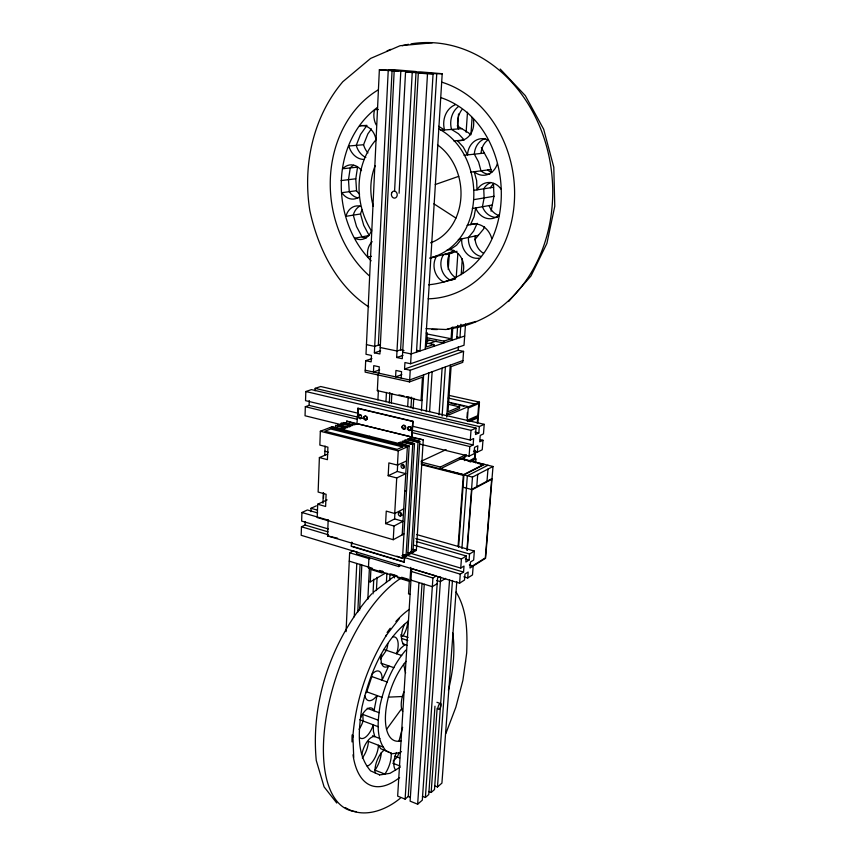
<?xml version="1.0" encoding="UTF-8"?>
<svg xmlns="http://www.w3.org/2000/svg" width="856" height="856" viewBox="0 0 856 856"><rect width="100%" height="100%" fill="white"/><g stroke="black" fill="none" stroke-linecap="round" stroke-linejoin="round"><path stroke-width="1.28" d="M328.105 531.876L305.1 525.049L301.462 526.782L301.184 535.3L459.608 583.171L464.487 580.047L464.947 574.066L468.168 572.022L467.708 577.982L463.866 576.837M317.651 512.947L307.39 509.973L301.922 512.498L301.644 521.079L328.372 528.976M367.213 419.408L309.08 405.391L305.335 406.707L305.046 415.77L342.507 424.993M473.475 451.198L477.348 452.15L482.238 449.764L482.977 440.262L479.724 441.814L480.216 435.426L483.469 433.906L484.218 424.33L479.317 426.566L478.825 432.986L475.519 434.527L476.011 428.075L311.445 389.619L305.827 391.524L305.528 400.651L358.718 413.384M305.1 525.049L305.218 521.636M309.08 405.391L309.241 400.555M310.889 511.706L311.006 508.304L316.378 505.821M315.072 390.785L315.158 388.367L320.668 386.516L484.218 424.33M327.131 499.872L317.694 504.227L317.212 517.527L393.246 539.708L403.957 533.909M327.73 454.108L319.384 457.553L318.132 492.05L326.093 494.276L325.622 506.485L317.694 504.227M335.477 428.054L335.584 425.4L345.353 428.417L343.481 429.145L331.818 426.855L320.337 431.264L319.844 445.077L327.901 447.164L327.42 459.672L319.384 457.553M322.947 503.221L323.343 492.564M324.756 455.264L325.098 446.062M323.472 498.427L323.675 493.088M346.584 423.784L346.691 421.131L423.271 439.824L416.348 550.419L402.523 558.283L327.548 535.888L328.169 519.924M341.062 425.924L341.17 423.249L352.747 425.518L343.021 422.543L354.587 424.79L356.406 424.084L346.691 421.131M346.07 631.653L349.633 552.741L353.068 550.911L356.909 552.067M404.92 555.854L404.203 562.221L351.377 546.363L351.559 542.394M356.952 423.87L358.022 408.248L412.945 421.27L412.004 437.074L357.316 423.72M351.912 542.212L351.377 546.363M357.733 414.7L358.022 408.248M356.695 552.067L356.62 553.811L398.789 566.586L401.068 565.27M371.953 358.632L365.694 360.676L365.148 372.125L409.553 381.904L422.479 377.154L421.045 400.565L377.336 390.636L378.17 374.008M394.177 71.027L397.997 71.005L388.228 70.524L374.382 352.811L379.904 353.977L394.177 71.027L415.802 71.508L394.595 69.753L388.945 69.764L394.809 70.246L379.358 69.785L365.994 354.277L371.472 355.443L371.162 361.853L365.694 360.676M354.266 616.812L356.781 563.462M357.776 612.126L360.076 564.254M359.638 610.157L361.831 565.014M392.069 70.513L378.341 345.236L380.546 345.685M410.976 580.122L409.981 580.71L368.422 567.924L368.957 557.427M378.94 373.227L379.262 366.828L373.751 365.64L373.441 372.018L379.657 369.899M367.834 599.307L369.45 567.357L368.422 567.924M377.913 399.902L378.384 390.614M368.733 581.406L370.263 581.887L370.894 569.518L382.172 572.996L382.258 571.294M373.002 593.861L373.762 579.191M394.573 191.273L400.79 71.572M385.949 401.764L386.441 392.433M376.405 590.565L377.111 577.276M399.11 193.242L405.551 71.979L420.51 71.904L442.21 73.712L425.207 349.248M389.298 403.101L389.865 392.476M391.342 403.005L391.845 393.664M385.585 523.615L394.605 518.929L402.994 521.293L394.017 526.023L385.585 523.615L386.259 511.118L394.723 513.493L403.722 508.881M388.175 475.701L397.291 471.463L405.787 473.678L396.724 477.958L388.175 475.701L388.87 462.903L397.452 465.118L406.525 460.956M396.649 357.508L412.228 72.535L416.005 72.514L422.062 73.017L418.317 73.038L402.288 358.685L396.649 357.508L402.93 355.411M386.398 582.465L386.912 573.135M416.005 72.514L400.597 349.837L403.979 350.532M389.63 580.571L390.004 573.927M401.197 378.106L401.56 371.654L395.943 370.445L395.59 376.875L401.849 374.65M393.246 539.708L394.017 526.023M394.723 513.493L396.724 477.958M397.452 465.118L398.254 450.887L409.157 446.062L402.523 558.283L396.884 556.186M394.605 518.929L394.958 512.744M397.291 471.463L397.719 463.856M446.918 413.972L459.501 408.644L459.629 406.857L447.998 411.757L451.08 366.646L462.796 362.345L463.578 351.367L410.227 370.241L404.567 369.032L404.931 362.537L410.613 363.747L464.016 345.246L465.536 324.017M394.434 577.918L394.584 575.253M407.691 406.514L408.237 397.184M398.789 566.586L398.896 564.821M409.553 381.904L410.227 370.241M410.613 363.747L427.497 73.809L433.072 73.777L416.498 352.169M402.192 534.861L407.36 446.864L329.924 427.583M410.966 407.82L411.597 397.195M410.976 440.112L411.126 437.459L423.271 439.824M413.127 408.858L413.758 398.254M404.203 562.221L404.642 554.816M411.65 437.223L412.945 421.27M402.459 555.458L406.022 556.293L412.731 444.489L402.267 441.289L414.497 443.697L407.756 555.309L405.391 554.752M442.21 73.712L436.753 73.744L420.007 350.992L416.615 350.297M407.67 552.516L411.212 553.34L418.028 442.145L407.606 438.978L419.782 441.364L412.934 552.366L410.57 551.81M409.981 580.71L410.794 567.389M411.683 568.598L397.655 796.112L405.113 799.13L408.248 796.455L422.04 583.236M421.42 410.773L423.634 374.864M426.32 411.64L428.749 372.991M429.594 411.597L432.13 371.761M433.757 346.38L433.874 344.465L426.106 342.903M405.113 799.13L418.937 582.562M424.266 584.209L410.11 801.152L417.653 804.201L422.308 800.157L437.577 577.907L439.706 576.58M448.244 269.522L449.304 253.569M457.65 127.287L458.527 113.998M439.021 414.796L442.113 368.123M451.861 327.409L451.101 338.73L443.9 341.127L443.772 343.021L427.069 339.682M442.092 416.091L445.388 366.924M417.653 804.201L432.911 578.003L436.153 576.013L411.864 568.673M464.99 455.114L440.391 467.023L440.262 468.863L466.028 456.334L466.167 454.547M446.704 417.086L450.245 365.148M451.936 340.281L452.845 326.949M456.216 277.59L457.853 253.59M466.124 132.198L467.494 112.2M456.762 338.666L457.693 325.344M461.202 274.701L462.304 258.715M470.907 134.777L472.105 117.454M422.383 796.273L425.389 797.482L440.701 577.072M404.567 369.032L458.142 350.275L458.399 346.605M460.881 324.264L459.95 337.606L456.655 336.954M434.976 706.2L428.76 794.55L425.389 797.482M428.685 791.479L431.156 792.463L437.138 708.265M449.56 579.737L434.484 789.574L431.156 792.463M434.998 786.001L437.47 786.974L452.471 580.475M466.969 417.707L467.355 412.41M458.067 546.61L463.31 475.369L421.601 464.722M464.401 460.624L464.69 456.644M467.248 421.195L468.318 406.643L447.934 402.053M458.602 547.198L463.92 474.898L484.582 464.401M456.794 581.545L441.921 783.112L437.47 786.974M461.919 548.503L467.344 475.765L487.941 465.236M459.608 583.171L460.282 574.141L463.545 572.086L464.005 566.062L460.731 568.095L408.558 552.676M460.731 568.095L461.416 558.989L466.317 555.993L465.857 562.039L469.088 560.038L469.548 554.025L474.352 551.082L473.657 560.059L470.458 562.039L469.998 568.02L485.577 558.273L493.003 466.488L460.346 458.377M419.996 444.093L469.077 456.184L469.805 446.543L473.133 444.949L473.625 438.518L470.286 440.08L411.907 426.106M470.286 440.08L471.003 430.354L476.011 428.075M466.959 549.948L472.491 477.081L493.003 466.488M467.226 550.451L471.827 489.9L491.665 479.339L485.32 557.877L472.255 566.094M475.208 450.277L474.609 458.131L468.831 460.988M477.263 423.239L477.669 417.921L469.527 421.537M475.69 451.315L475.112 458.976L470.479 461.277M477.851 422.982L479.446 402.138L449.432 395.472M475.626 462.914L475.925 458.966L473.368 458.335M477.348 452.15L477.841 445.783L474.545 447.367L474.064 453.755L469.077 456.184M476.771 486.69L477.712 474.385M487 481.243L487.974 469.088M352.79 737.39C355.486 701.064 367.374 665.711 386.623 634.831L385.639 636.158L399.452 618.417M401.496 751.654L399.485 752.831L392.069 753.729L385.81 750.669C375.388 738.022 377.924 720.217 380.107 705.205C384.494 685.271 392.455 665.786 405.787 650.132M371.14 260.834C330.566 220.441 330.031 142.631 377.464 107.374M359.627 194.151A16.157 13.075 82.6 0 1 356.545 190.706L355.786 178.786L357.551 167.134L342.817 168.75A16.425 13.193 82.3 0 1 361.542 170.59M439.021 128.999C487.182 154.818 486.583 243.575 429.573 258.116M491.087 211.186L493.966 196.292L493.473 183.409M365.555 693.285A17.516 8.196 -70.6 0 0 366.775 691.83L371.814 676.55A15.365 7.18 -70.5 0 0 371.846 674.507M398.982 741.2L402.62 727.322M379.572 774.969L390.047 773.31L400.191 767.201M445.837 733.571L455.841 707.259L462.882 680.381L466.702 652.861C467.376 632.284 467.301 610.168 456.077 592.052M367.952 152.914A18.811 15.237 85.2 0 1 363.554 144.739L367.845 133.911L371.429 128.903M477.209 223.309L473.635 231.131L468.489 237.422A16.863 14.541 80.5 0 0 481.275 256.49M484.55 226.84L483.512 229.098L474.716 239.755M380.385 659.002L386.377 650.293A15.141 7.062 -71.4 0 0 387.864 643.616M375.945 139.817C354.352 164.876 354.042 203.878 371.654 231.174M386.559 729.408L401.625 708.725M371.782 593.764C332.16 638.726 310.525 700.636 316.271 760.524L324.092 786.878L336.761 803.035M508.56 301.547L530.998 275.953L546.898 243.446L554.774 206.243L553.789 167.198L543.678 129.245L525.327 95.647L500.214 69.058M403.658 664.32L405.605 672.966M393.193 761.091L397.259 757.036A14.52 6.26 -69.9 0 0 398.875 752.863M408.494 620.942C382.161 641.904 369.471 675.234 361.97 707.088C358.974 728.167 355.39 753.441 370.584 770.86L379.55 774.862M373.484 592.149L393.674 576.773M446.714 250.38L450.149 249.62L456.569 245.201L461.748 238.856A17.002 14.616 80.3 0 0 479.178 258.159M453.766 250.284L450.588 252.456L443.451 254.671A16.521 14.049 78.2 0 0 450.513 280.201L454.953 279.045M400.287 798.231C385.5 810.578 363.083 818.882 345.278 807.54M467.708 577.982L472.491 574.922L473.186 566.019L469.356 564.896M437.181 583.653L432.323 586.681L410.591 580.004M445.644 578.378L440.38 581.652L436.571 580.496M370.263 581.887L385.147 573.327M492.018 478.579L471.549 489.461L463.01 487.235M469.987 461.908L475.925 458.966M404.749 491.365L406.525 490.488M421.131 461.266L446.126 449.614M467.365 420.232L477.841 415.609L478.761 403.55L468.264 408.034M467.836 421.163L478.344 416.498M401.036 636.671L403.08 635.762A14.798 6.805 -72.1 0 0 407.82 621.253M411.126 437.459L409.371 438.219L419.782 441.364M468.318 406.643L449.625 414.593L447.046 414.004M467.74 407.114L479.446 402.138M367.962 437.052L369.813 436.293M421.045 400.565L422.072 400.159M448.576 389.715L449.528 389.33M462.935 360.526L409.66 379.957L365.245 370.22M377.336 390.636L378.395 390.25M435.233 184.554L458.72 176.347M464.68 336.023L411.18 353.945L402.652 352.18M433.874 344.465L426.363 346.969L427.251 332.738L426.213 333.059M428.952 343.502L436.464 341.03M400.779 349.772L397.002 351.003L380.235 347.525M425.924 341.565L429.701 340.335M374.382 352.811L380.62 350.821M379.69 344.808L374.693 346.37L366.443 344.658M430.675 258.063L436.603 256.222A16.66 14.124 78 0 0 443.74 281.966L449.389 280.5M445.484 254.585L450.181 253.141A16.382 13.985 78.4 0 0 455.167 277.333M446.468 254.553L457.05 251.29M450.513 280.201L455.52 278.735M476.032 321.439L445.997 329.507L426.031 328.629M433.147 257.014L453.509 252.381M458.335 239.584L478.386 235.314M371.408 256.308L367.823 257.057A16.221 13.279 78.3 0 1 372.167 241.681M467.098 225.31L474.973 223.758M472.33 208.543L492.275 205.001M473.999 199.619L493.966 196.292M362.281 209.677A15.975 13.011 80.4 0 0 360.515 213.968L345.963 216.322A16.232 13.118 80.1 0 1 360.269 206.178M473.614 190.374L493.623 187.282M356.545 190.706L341.876 192.686A16.414 13.193 82.2 0 0 358.739 197.255M470.8 172.174L490.916 169.531M341.073 180.584L355.786 178.786M464.048 155.289L484.357 153.074M432.184 42.821L400.105 45.721L370.616 58.422L342.817 81.716C312.825 117.133 302.607 165.422 309.851 210.694C317.94 247.919 336.119 285.54 368.786 306.93M453.841 140.93L463.085 140.095M363.554 144.739L348.799 146.001A19.121 15.376 84.8 0 0 364.399 159.43M441 130.23L461.78 128.657M378.309 109.514L374.618 109.686A17.12 13.899 86.8 0 0 376.212 124.965M388.399 697.137L402.374 696.517M428.61 284.781C523.198 275.793 523.626 125.436 440.733 97.573M436.753 73.744L426.973 73.263L433.072 73.777M379.358 69.785L388.228 70.524M405.551 71.979L412.228 72.535M418.317 73.038L427.497 73.809M335.584 425.4L347.215 427.69L337.457 424.683L349.066 426.962L350.906 426.235L341.17 423.249M418.028 442.145L405.84 439.749L404.053 440.519L414.497 443.697M426.812 333.936L451.101 338.73M412.731 444.489L400.48 442.07L398.671 442.852L409.157 446.062L331.818 426.855M427.187 337.799L443.9 341.127M458.142 350.275L463.578 351.367M448.244 398.061L474.984 404.032M451.091 403.358L456.216 404.514M458.773 405.091L463.899 406.247M448.137 404.267L459.629 406.857M398.95 394.916L404.086 396.082M406.654 396.66L411.8 397.826M315.158 388.367L479.317 426.566M412.817 549.606L416.348 550.419L412.71 549.349M327.548 535.888L337.606 538.231M305.827 391.524L471.003 430.354M474.92 432.077L478.825 432.986M357.658 408.387L412.592 421.42M480.387 439.652L482.977 440.262M402.085 427.818L404.674 428.439M407.253 429.059L473.133 444.949M305.335 406.707L357.134 419.258M411.522 432.43L469.805 446.543M459.372 458.367L483.715 464.412L463.674 474.588L440.926 468.788M467.323 460.721L471.164 461.684M477.573 463.267L481.414 464.23M320.337 431.264L398.254 450.887M421.216 462.154L440.391 467.023M421.088 463.973L472.491 477.081M324.906 451.273L328.297 452.15M416.551 534.529L474.352 551.082M311.006 508.304L317.405 510.144M415.845 538.531L469.548 554.025M416.326 541.527L466.317 555.993M465.257 558.925L469.088 560.038M301.922 512.498L328.715 520.309M414.208 545.229L461.416 558.989M404.77 554.635L463.545 572.086M301.462 526.782L328.362 534.797M403.925 557.331L460.282 574.141M352.993 546.556L403.294 561.654M349.633 552.741L369.813 558.861M411.458 571.498L432.911 578.003M349.248 561.151L372.253 568.223M379.518 570.449L383.285 571.615M390.839 573.927L397.13 575.863M401.646 577.254L408.462 579.341M397.73 577.789L409.286 581.352L408.515 593.882L410.099 594.385M400.576 634.927L408.119 637.442M401.528 638.416L407.852 640.534M402.652 643.894L406.953 645.338M383.852 649.426L401.699 655.525M380.802 663.122L393.899 667.68M371.814 676.55L387.201 682.018M436.924 702.305L440.626 703.621A3.05 1.273 -71.3 0 1 439.952 708.468A3.05 1.273 -71.3 0 1 438.037 707.281A3.05 1.273 -71.3 0 1 440.626 703.621M366.775 691.83L382.151 697.415M410.687 551.542L412.934 552.366M408.975 552.516L411.212 553.34M405.509 554.474L407.756 555.309M367.203 708.265L379.133 712.695M402.641 555.041L406.022 556.293M378.17 720.163L362.858 714.439L363.083 720.998A15.408 7.105 -69.8 0 1 359.049 729.301M359.734 719.736L378.363 726.765M372.531 735.743L379.871 738.546M383.509 747.213L368.412 741.392A15.226 6.869 -69.4 0 1 362.291 757.988M367.245 766.131A15.301 6.795 -69.5 0 0 378.448 745.266L380.77 748.722L388.977 752.21M394.851 756.105L399.688 757.977M392.776 763.188L400.084 766.045M408.248 796.455L410.249 797.257M457.243 125.864L468.66 132.915L470.297 134.681M438.625 126.292L444.531 129.962A20.105 16.917 88.6 0 1 455.264 104.764M433.874 203.824L455.938 218.087M464.241 139.999L458.474 133.75L451.519 129.438A19.934 16.82 88.9 0 1 458.27 106.69M481.35 147.542L488.562 160.821L491.59 172.024M360.515 213.968L363.725 225.331L369.193 235.507L354.78 238.203A16.232 13.118 80 0 0 371.632 230.039M373.248 206.125L373.248 206.157A54.078 44.919 82.9 0 1 375.131 165.807M352.875 735.422L353.731 757.335M402.095 515.152A1.99 1.594 62.8 0 1 400.18 512.305M404.428 467.526A2.012 1.626 65.2 0 1 403.123 464.284M411.265 429.402A1.99 1.626 67.2 0 1 408.558 429.776A1.99 1.626 67.2 0 1 408.933 426.673M410.217 426.791A1.99 1.626 67.2 0 1 411.329 428.417M405.188 428.792A1.98 1.616 67.4 0 1 402.823 428.225A1.98 1.616 67.4 0 1 402.983 425.55A1.98 1.616 67.4 0 1 405.348 426.117M405.584 426.577A1.98 1.616 67.4 0 1 405.476 428.46M403.476 554.956A1.926 1.519 61 0 1 401.839 555.801M361.692 417.91A1.947 1.552 68.8 0 1 359.349 417.942A1.947 1.552 68.8 0 1 359.167 415.149A1.947 1.552 68.8 0 1 361.542 415.599M367.171 417.343A1.947 1.562 68.6 0 1 365.78 419.825A1.947 1.562 68.6 0 1 364.239 416.936A1.947 1.562 68.6 0 1 366.924 416.893M437.352 329.528A143.776 120.204 83.4 0 1 431.991 329.4M387.094 50.879A143.776 120.204 83.4 0 1 390.839 49.359M402.277 45.7A143.776 120.204 83.4 0 1 408.515 44.309M411.051 43.859A143.776 120.204 83.4 0 1 551.307 169.873A143.776 120.204 83.4 0 1 447.998 328.939M369.31 275.846A110.36 91.892 83.1 0 1 378.02 89.987M441.899 82.208A110.36 91.892 83.1 0 1 514.349 201.823A110.36 91.892 83.1 0 1 428.118 298.808M359.584 206.221A16.104 13.065 80.3 0 0 353.293 215.134L356.535 226.583L362.045 236.845A16.104 13.065 80.2 0 0 366.047 238.107M358.161 197.897A16.285 13.129 82.4 0 1 349.269 191.691L348.488 179.674L350.243 167.936A16.296 13.14 82.5 0 1 353.624 165.304M491.676 238.343A19.367 16.649 80.1 0 0 470.49 224.636L474.053 216.782L475.722 207.944A17.345 14.959 83.9 0 0 499.241 214.877M497.368 217.435A17.195 14.884 84.2 0 1 482.431 206.745L484.111 197.939L483.747 188.812A17.206 14.884 84.3 0 1 490.895 182.456M489.664 174.367A17.43 14.948 87.4 0 1 480.986 170.836L478.59 162.009L474.331 154.166A17.43 14.948 87.5 0 1 485.363 138.565M458.388 128.914A19.774 16.735 89.2 0 1 461.833 109.707M491.719 172.495A17.28 14.862 87.7 0 1 487.642 169.97M483.48 253.28A16.724 14.466 80.8 0 1 475.112 236.01M499.273 215.648A17.045 14.798 84.4 0 1 489.022 205.579M375.88 139.014A16.756 13.482 84.7 0 0 359.584 125.843L366.999 125.361L360.526 134.446L356.235 145.359A18.96 15.312 85 0 0 365.833 157.472M450.149 249.62A16.671 14.145 78.1 0 1 462.775 273.011M501.22 189.347A17.355 14.969 84 0 0 477.017 189.85L476.642 180.616L474.224 171.724A17.58 15.034 87.1 0 0 497.336 163.689M487.845 139.881A17.58 15.034 87.2 0 0 467.504 154.904L463.214 146.997L457.339 140.619A17.634 14.819 88.6 0 0 473.432 119.712M437.523 144.878A54.11 44.951 82.9 0 1 460.86 198.014A54.11 44.951 82.9 0 1 430.579 242.826M490.36 187.785A17.056 14.809 84.6 0 1 493.463 183.976M481.04 153.427A17.291 14.862 87.8 0 1 487.802 140.084M452.653 632.958A96.343 42.383 -71 0 1 448.416 690.161M399.602 777.569A96.343 42.383 -71 0 1 353.004 754.789M352.03 741.917A96.343 42.383 -71 0 1 352.105 734.908M387.094 632.498A96.343 42.383 -71 0 1 390.25 628.229M395.879 621.477A96.343 42.383 -71 0 1 409.243 609.418M356.31 811.627A126.067 56.4 -70.8 0 1 327.484 710.052A126.067 56.4 -70.8 0 1 401.592 577.811M392.754 636.971A15.215 6.987 -71.5 0 1 396.574 653.77L400.672 648.388L404.909 644.654A14.884 6.741 -72.1 0 1 404.546 624.324M381.637 653.995A15.226 6.998 -71.4 0 0 388.752 665.893L382.054 680.188A15.44 7.105 -70.6 0 0 372.071 674.218M395.718 769.897A14.595 6.195 -70 0 1 396.51 752.478M381.305 752.52A17.024 7.501 -69.4 0 1 374.981 770.154L384.858 774.081A17.099 7.426 -69.5 0 0 391.106 752.852M375.121 772.882A14.98 6.495 -69.6 0 1 383.959 750.273M361.928 754.115A15.312 6.805 -69.5 0 1 374.778 736.599L373.451 731.388L373.248 724.839A15.472 7.03 -69.9 0 1 359.627 737.583M360.633 717.702A15.483 7.03 -69.9 0 1 373.997 710.79L377.004 695.543A17.602 8.111 -70.7 0 1 364.881 696.024M401.346 740.708A47.08 20.523 -71 0 1 385.521 714.6A47.08 20.523 -71 0 1 406.076 661.346M402.662 711.39A18.072 7.875 -71 0 1 403.861 691.98M402.684 446.939L397.216 449.346L324.959 431.199L330.705 428.984L402.684 446.939M400.319 516.072L399.88 516.018A2.001 1.594 62.9 0 1 398.511 512.947A2.001 1.594 62.9 0 1 401.346 513.322A2.001 1.594 62.9 0 1 400.319 516.072M403.294 464.722L402.855 464.541A2.022 1.637 65.2 0 0 401.154 466.862A2.022 1.637 65.2 0 0 403.979 468.007A2.022 1.637 65.2 0 0 403.294 464.722M407.638 428.257A1.99 1.626 67.2 0 0 410.067 430.504A1.99 1.626 67.2 0 0 410.259 427.23A1.99 1.626 67.2 0 0 407.638 428.257M402.063 426.909A1.98 1.616 67.4 0 0 404.471 429.156A1.98 1.616 67.4 0 0 404.663 425.881A1.98 1.616 67.4 0 0 402.063 426.909M358.45 415.93A1.947 1.552 68.7 0 0 360.312 418.68A1.947 1.552 68.7 0 0 361.179 415.749A1.947 1.552 68.7 0 0 358.45 415.93M363.821 417.214A1.947 1.562 68.6 0 0 365.694 419.975A1.947 1.562 68.6 0 0 366.571 417.043A1.947 1.562 68.6 0 0 363.821 417.214M391.684 192.889A3.542 2.91 82.3 0 0 394.498 198.143A3.542 2.91 82.3 0 0 396.735 192.793A3.542 2.91 82.3 0 0 391.684 192.889"/></g></svg>
